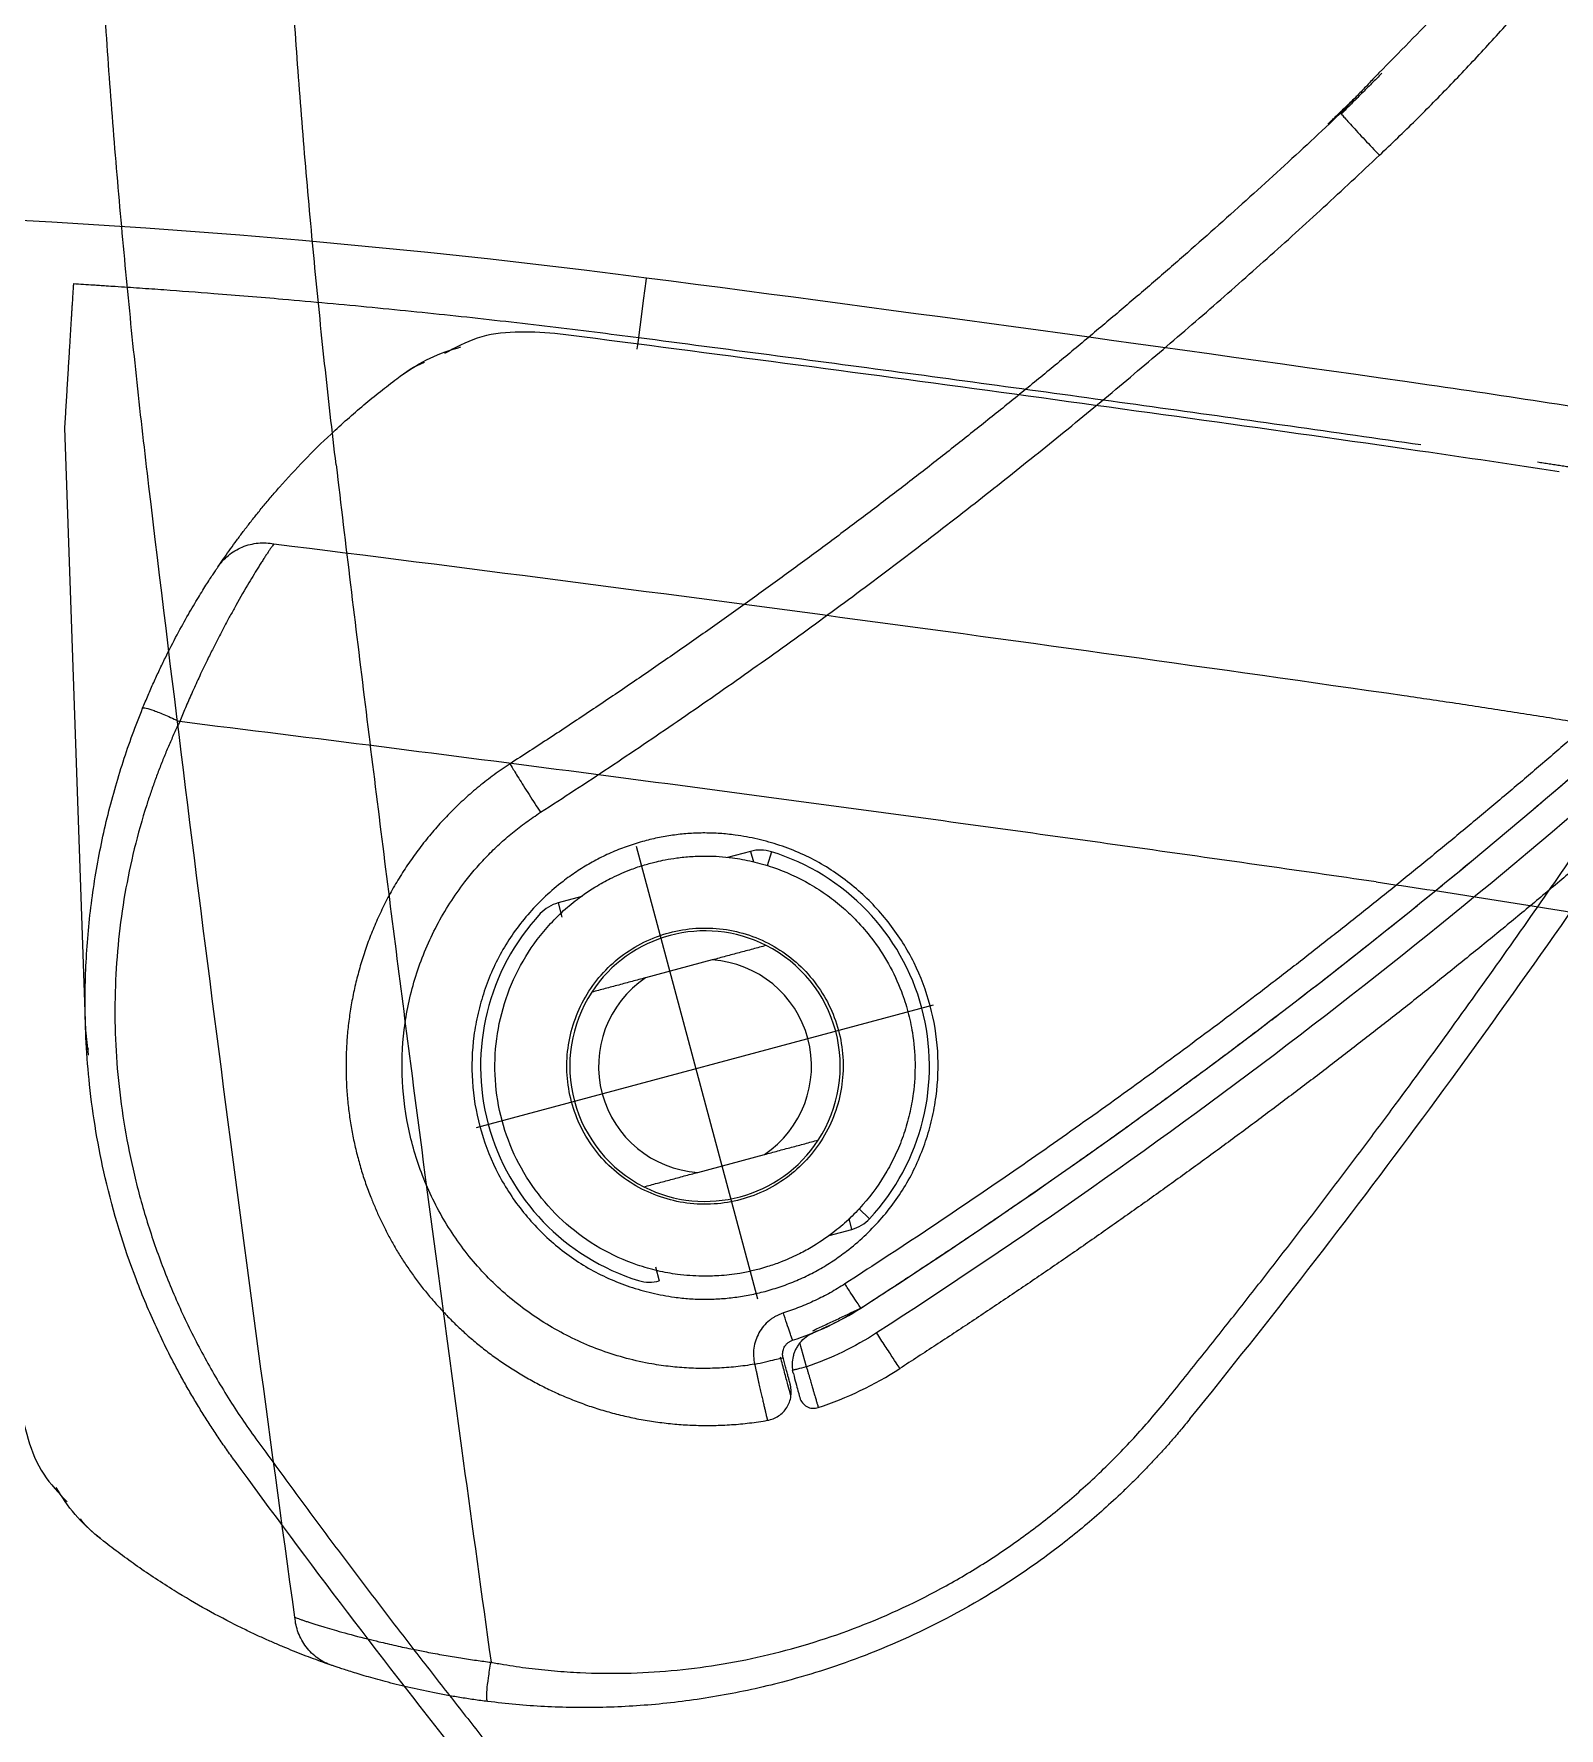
# Model space of a CAD drawing. Extents: x -4358 to 1981, y -50 to 2478.
# Drawn here: x -448.3 to -396.4, y 772.9 to 830.6 of the extents above; entities that cross this region are included whole.
import ezdxf

# ---------------------------------------------------------------- set-up
doc = ezdxf.new("R2010")
doc.units = 0
doc.header["$LTSCALE"] = 20
doc.header["$MEASUREMENT"] = 0
doc.linetypes.add('CENTER', pattern=[2, 1.25, -0.25, 0.25, -0.25])
doc.layers.get('0').update_dxf_attribs({"linetype": 'CONTINUOUS'})
doc.layers.add('#1-CEN', color=1, linetype='CENTER', lineweight=20)
doc.layers.add('CENTER', color=2, linetype='CENTER')

# ---------------------------------------------------------------- blocks, each defined once
blk = doc.blocks.new('A$C151ae08b')
at = {"layer": '#1-CEN'}
for p, q in [((53.578, 42.198), (53.578, 38.254)), ((55.499, 40.306), (51.59, 40.306))]:
    blk.add_line(p, q, dxfattribs=at)
at = {"color": 7, "linetype": 'Continuous', "lineweight": 15}
for p, q in [((52.069, 41.058), (51.946, 41.058)), ((55.21, 41.058), (55.088, 41.058)), ((55.21, 40.853), (55.21, 41.058)), ((52.738, 40.514), (52.738, 39.938)), ((52.738, 40.514), (52.738, 39.938)), ((54.418, 39.938), (54.418, 40.514)), ((54.418, 39.938), (54.418, 40.514)), ((50.937, 40.058), (51.145, 40.058)), ((51.946, 39.591), (51.946, 39.395)), ((55.21, 39.395), (55.21, 39.595)), ((51.946, 39.395), (52.039, 39.395)), ((51.994, 39.229), (52.098, 39.294)), ((55.162, 39.229), (55.058, 39.294)), ((55.21, 39.395), (55.119, 39.395))]:
    blk.add_line(p, q, dxfattribs=at)
for radius, start, end in [(1.128, 41.8683, 138.1317), (1.128, 41.8683, 138.1317), (1.128, 138.1317, 221.8683), (1.128, 138.1317, 221.8683), (0.888, 18.9246, 161.0754), (0.888, 18.9246, 161.0754), (1.128, 318.1317, 41.8683), (1.128, 318.1317, 41.8683), (0.888, 198.9246, 341.0754), (0.888, 198.9246, 341.0754), (1.128, 221.8683, 318.1317), (1.128, 221.8683, 318.1317)]:
    blk.add_arc((53.578, 40.226), radius, start, end, dxfattribs=at)
for points, knots in [([(56.434, 41.144), (56.426, 41.169), (56.409, 41.22), (56.381, 41.295), (56.351, 41.369), (56.319, 41.442), (56.286, 41.514), (56.251, 41.584), (56.214, 41.654), (56.175, 41.722), (56.135, 41.788), (56.094, 41.854), (56.051, 41.918), (56.006, 41.98), (55.961, 42.042), (55.914, 42.101), (55.866, 42.16), (55.816, 42.217), (55.765, 42.272), (55.714, 42.326), (55.661, 42.378), (55.607, 42.429), (55.552, 42.478), (55.496, 42.526), (55.44, 42.572), (55.382, 42.616), (55.324, 42.659), (55.265, 42.7), (55.205, 42.74), (55.145, 42.778), (55.084, 42.814), (55.023, 42.849), (54.961, 42.882), (54.898, 42.914), (54.835, 42.944), (54.772, 42.972), (54.708, 42.999), (54.645, 43.024), (54.58, 43.048), (54.516, 43.07), (54.452, 43.09), (54.387, 43.109), (54.322, 43.126), (54.258, 43.142), (54.193, 43.157), (54.128, 43.169), (54.064, 43.181), (53.999, 43.191), (53.935, 43.199), (53.871, 43.206), (53.807, 43.212), (53.743, 43.216), (53.679, 43.219), (53.616, 43.22), (53.553, 43.22), (53.49, 43.219), (53.428, 43.217), (53.366, 43.213), (53.305, 43.208), (53.232, 43.2), (53.147, 43.189), (53.049, 43.173), (52.95, 43.154), (52.85, 43.131), (52.749, 43.104), (52.648, 43.073), (52.546, 43.037), (52.444, 42.998), (52.342, 42.954), (52.241, 42.905), (52.139, 42.852), (52.039, 42.795), (51.939, 42.732), (51.84, 42.665), (51.743, 42.593), (51.647, 42.515), (51.554, 42.433), (51.463, 42.346), (51.374, 42.254), (51.289, 42.157), (51.206, 42.054), (51.127, 41.947), (51.052, 41.836), (50.982, 41.719), (50.915, 41.598), (50.854, 41.472), (50.798, 41.343), (50.747, 41.209), (50.702, 41.071), (50.664, 40.93), (50.631, 40.785), (50.606, 40.637), (50.595, 40.537), (50.59, 40.487)], [0, 0, 0, 0, 0.009798, 0.019556, 0.029273, 0.03895, 0.048585, 0.058178, 0.067728, 0.077235, 0.0867, 0.096122, 0.105501, 0.114839, 0.124134, 0.133387, 0.142599, 0.15177, 0.160899, 0.169988, 0.179036, 0.188043, 0.197009, 0.205935, 0.21482, 0.223663, 0.232466, 0.241228, 0.249948, 0.258627, 0.267266, 0.275863, 0.28442, 0.292935, 0.30141, 0.309845, 0.318238, 0.32659, 0.334902, 0.343173, 0.351403, 0.359592, 0.36774, 0.375847, 0.383913, 0.391939, 0.399924, 0.407868, 0.415772, 0.423634, 0.431456, 0.439237, 0.446977, 0.454676, 0.462335, 0.469952, 0.477529, 0.485064, 0.492559, 0.500014, 0.511881, 0.523953, 0.536231, 0.548713, 0.5614, 0.574291, 0.587388, 0.60069, 0.614197, 0.627909, 0.641826, 0.655947, 0.670273, 0.684804, 0.69954, 0.714482, 0.729628, 0.74498, 0.760536, 0.776297, 0.792264, 0.808437, 0.824817, 0.841403, 0.858195, 0.875192, 0.892394, 0.909803, 0.927419, 0.945245, 0.963282, 0.981533, 1, 1, 1, 1]), ([(51.07, 40.47), (51.072, 40.496), (51.078, 40.549), (51.089, 40.627), (51.103, 40.705), (51.119, 40.781), (51.137, 40.857), (51.157, 40.933), (51.18, 41.007), (51.205, 41.081), (51.232, 41.154), (51.262, 41.226), (51.312, 41.339), (51.391, 41.49), (51.506, 41.672), (51.637, 41.844), (51.83, 42.057), (52.104, 42.292), (52.476, 42.513), (52.88, 42.667), (53.304, 42.75), (53.737, 42.76), (54.165, 42.696), (54.575, 42.561), (54.894, 42.391), (55.128, 42.224), (55.292, 42.085), (55.444, 41.931), (55.567, 41.784), (55.665, 41.648), (55.742, 41.528), (55.812, 41.403), (55.874, 41.274), (55.93, 41.141), (55.962, 41.05), (55.978, 41.004)], [0, 0, 0, 0, 0.011558, 0.023044, 0.03447, 0.045846, 0.057182, 0.068489, 0.079778, 0.091061, 0.102348, 0.11365, 0.124977, 0.156328, 0.187596, 0.218839, 0.250128, 0.312583, 0.375059, 0.437529, 0.499998, 0.562467, 0.624938, 0.687413, 0.749869, 0.78114, 0.812401, 0.843648, 0.875019, 0.89576, 0.916447, 0.937148, 0.957929, 0.978858, 1, 1, 1, 1]), ([(55.522, 40.229), (55.522, 40.252), (55.521, 40.299), (55.517, 40.369), (55.511, 40.439), (55.503, 40.508), (55.491, 40.576), (55.478, 40.643), (55.462, 40.71), (55.443, 40.777), (55.422, 40.842), (55.399, 40.907), (55.358, 41.009), (55.294, 41.145), (55.196, 41.309), (55.083, 41.463), (54.912, 41.652), (54.714, 41.813), (54.495, 41.943), (54.266, 42.052), (53.96, 42.146), (53.578, 42.182), (53.197, 42.146), (52.891, 42.052), (52.662, 41.943), (52.443, 41.813), (52.244, 41.652), (52.074, 41.463), (51.961, 41.31), (51.863, 41.145), (51.79, 40.992), (51.737, 40.854), (51.7, 40.733), (51.671, 40.61), (51.65, 40.485), (51.637, 40.357), (51.635, 40.272), (51.634, 40.229)], [0, 0, 0, 0, 0.01158, 0.023074, 0.034497, 0.045863, 0.057188, 0.068485, 0.079771, 0.091059, 0.102365, 0.113704, 0.12509, 0.156373, 0.187616, 0.219061, 0.250139, 0.312584, 0.34385, 0.375109, 0.437393, 0.500008, 0.562601, 0.624906, 0.656143, 0.687432, 0.749876, 0.780933, 0.812399, 0.84362, 0.874925, 0.895755, 0.916469, 0.937158, 0.957916, 0.978833, 1, 1, 1, 1]), ([(51.826, 40.226), (51.827, 40.244), (51.827, 40.3), (51.834, 40.414), (51.855, 40.556), (51.896, 40.725), (51.952, 40.886), (52.03, 41.052), (52.148, 41.249), (52.331, 41.473), (52.599, 41.692), (52.904, 41.855), (53.234, 41.956), (53.578, 41.99), (53.922, 41.956), (54.253, 41.855), (54.558, 41.692), (54.825, 41.473), (55.009, 41.249), (55.127, 41.052), (55.205, 40.886), (55.261, 40.725), (55.301, 40.556), (55.322, 40.414), (55.33, 40.3), (55.33, 40.244), (55.33, 40.226)], [0, 0, 0, 0, 0.009587, 0.03044, 0.062553, 0.087906, 0.125097, 0.15545, 0.187645, 0.250115, 0.312586, 0.375058, 0.437529, 0.5, 0.562471, 0.624942, 0.687414, 0.749885, 0.812355, 0.844549, 0.874903, 0.912094, 0.937447, 0.969568, 0.990422, 1, 1, 1, 1]), ([(55.162, 41.224), (54.82, 41.768), (54.221, 42.098), (52.935, 42.098), (52.337, 41.768), (51.994, 41.224)], [0, 0, 0, 0, 0.5, 0.5, 1, 1, 1, 1]), ([(52.426, 40.226), (52.426, 40.377), (52.456, 40.528), (52.572, 40.806), (52.657, 40.934), (52.87, 41.147), (52.998, 41.233), (53.277, 41.348), (53.428, 41.378), (53.729, 41.378), (53.88, 41.348), (54.159, 41.233), (54.286, 41.147), (54.5, 40.934), (54.585, 40.806), (54.7, 40.528), (54.73, 40.377), (54.73, 40.226)], [0, 0, 0, 0, 0.125, 0.125, 0.25, 0.25, 0.375, 0.375, 0.5, 0.5, 0.625, 0.625, 0.75, 0.75, 0.875, 0.875, 1, 1, 1, 1]), ([(56.434, 41.144), (56.434, 41.145), (56.424, 41.142), (56.379, 41.129), (56.344, 41.119), (56.255, 41.092), (56.201, 41.075), (56.089, 41.039), (56.031, 41.021), (55.978, 41.004)], [0, 0, 0, 0, 0.25, 0.25, 0.5, 0.5, 0.75, 0.75, 1, 1, 1, 1]), ([(59.883, 33.048), (59.829, 33.149), (59.721, 33.35), (59.561, 33.654), (59.403, 33.961), (59.245, 34.272), (59.089, 34.585), (58.934, 34.902), (58.781, 35.222), (58.629, 35.545), (58.478, 35.871), (58.329, 36.2), (58.181, 36.533), (58.036, 36.869), (57.891, 37.207), (57.749, 37.55), (57.608, 37.895), (57.47, 38.243), (57.333, 38.595), (57.198, 38.95), (57.065, 39.307), (56.935, 39.669), (56.806, 40.033), (56.68, 40.4), (56.555, 40.771), (56.475, 41.019), (56.435, 41.144)], [0, 0, 0, 0, 0.038731, 0.077717, 0.116958, 0.156455, 0.196207, 0.236214, 0.276476, 0.316994, 0.357767, 0.398796, 0.44008, 0.481619, 0.523413, 0.565462, 0.607767, 0.650328, 0.693143, 0.736214, 0.77954, 0.823121, 0.866958, 0.91105, 0.955397, 1, 1, 1, 1]), ([(55.978, 41.004), (56.013, 40.895), (56.083, 40.678), (56.191, 40.353), (56.302, 40.029), (56.415, 39.705), (56.53, 39.383), (56.647, 39.062), (56.766, 38.741), (56.888, 38.421), (57.012, 38.102), (57.138, 37.784), (57.267, 37.467), (57.398, 37.151), (57.569, 36.745), (57.783, 36.252), (58.043, 35.672), (58.311, 35.096), (58.587, 34.523), (58.87, 33.954), (59.16, 33.389), (59.36, 33.014), (59.46, 32.827)], [0, 0, 0, 0, 0.038503, 0.076992, 0.115469, 0.153937, 0.192395, 0.230848, 0.269296, 0.307742, 0.346187, 0.384634, 0.423084, 0.461539, 0.500001, 0.571422, 0.642824, 0.714221, 0.785625, 0.857048, 0.928502, 1, 1, 1, 1]), ([(50.59, 40.487), (50.587, 40.454), (50.591, 40.42), (50.612, 40.358), (50.629, 40.328), (50.674, 40.28), (50.702, 40.26), (50.763, 40.233), (50.796, 40.226), (50.829, 40.226)], [0, 0, 0, 0, 0.25, 0.25, 0.5, 0.5, 0.75, 0.75, 1, 1, 1, 1]), ([(51.07, 40.47), (51.06, 40.47), (51.041, 40.471), (51.012, 40.472), (50.984, 40.473), (50.956, 40.475), (50.929, 40.476), (50.903, 40.477), (50.877, 40.478), (50.853, 40.479), (50.829, 40.48), (50.806, 40.481), (50.785, 40.481), (50.764, 40.482), (50.744, 40.483), (50.726, 40.483), (50.709, 40.484), (50.693, 40.485), (50.678, 40.485), (50.664, 40.486), (50.652, 40.486), (50.64, 40.486), (50.63, 40.487), (50.621, 40.487), (50.613, 40.487), (50.606, 40.487), (50.601, 40.487), (50.596, 40.487), (50.593, 40.487), (50.591, 40.487), (50.59, 40.487), (50.59, 40.487)], [0, 0, 0, 0, 0.038964, 0.077555, 0.11582, 0.153765, 0.191392, 0.228696, 0.265675, 0.302324, 0.338637, 0.374614, 0.410251, 0.445553, 0.480526, 0.515178, 0.549526, 0.583579, 0.617347, 0.650832, 0.684034, 0.716951, 0.749581, 0.781919, 0.813964, 0.84571, 0.877158, 0.908307, 0.939157, 0.969714, 1, 1, 1, 1]), ([(51.07, 40.469), (51.068, 40.438), (51.066, 40.375), (51.063, 40.292), (51.062, 40.261), (51.062, 40.246)], [0, 0, 0, 0, 0.335722, 0.671475, 1, 1, 1, 1]), ([(51.421, 40.127), (51.42, 40.136), (51.419, 40.154), (51.414, 40.181), (51.408, 40.207), (51.4, 40.232), (51.385, 40.27), (51.358, 40.317), (51.314, 40.369), (51.261, 40.411), (51.202, 40.443), (51.137, 40.464), (51.092, 40.468), (51.07, 40.469)], [0, 0, 0, 0, 0.050911, 0.101081, 0.150778, 0.200279, 0.249863, 0.375145, 0.500061, 0.624759, 0.75035, 0.873771, 1, 1, 1, 1]), ([(50.703, 40.178), (50.687, 40.178), (50.671, 40.175), (50.641, 40.162), (50.627, 40.152), (50.605, 40.129), (50.596, 40.115), (50.585, 40.084), (50.583, 40.067), (50.583, 40.051)], [0, 0, 0, 0, 0.25, 0.25, 0.5, 0.5, 0.75, 0.75, 1, 1, 1, 1]), ([(50.911, 40.178), (50.854, 40.178), (50.801, 40.178), (50.725, 40.178), (50.703, 40.178), (50.703, 40.178)], [0, 0, 0, 0, 0.5, 0.5, 1, 1, 1, 1]), ([(50.733, 40.246), (50.735, 40.246), (50.738, 40.246), (50.765, 40.246), (50.827, 40.246), (50.939, 40.246), (51.026, 40.246), (51.07, 40.246)], [0, 0, 0, 0, 0.125679, 0.251263, 0.500649, 0.750124, 1, 1, 1, 1]), ([(50.829, 40.226), (50.829, 40.226), (50.83, 40.226), (50.833, 40.226), (50.839, 40.226), (50.849, 40.226), (50.867, 40.226), (50.895, 40.226), (50.931, 40.226), (50.971, 40.226), (51.015, 40.226), (51.046, 40.226), (51.061, 40.226)], [0, 0, 0, 0, 0.063757, 0.126291, 0.188156, 0.249923, 0.375187, 0.500142, 0.624673, 0.750352, 0.873695, 1, 1, 1, 1]), ([(50.911, 40.178), (50.916, 40.178), (50.925, 40.178), (50.934, 40.177), (50.939, 40.177)], [0, 0, 0, 0, 0.502174, 1, 1, 1, 1]), ([(50.937, 40.058), (50.937, 40.086), (50.938, 40.115), (50.938, 40.147), (50.938, 40.156), (50.939, 40.17), (50.939, 40.175), (50.939, 40.177)], [0, 0, 0, 0, 0.5, 0.5, 0.75, 0.75, 1, 1, 1, 1]), ([(51.145, 40.058), (51.142, 40.063), (51.135, 40.072), (51.124, 40.085), (51.112, 40.097), (51.097, 40.111), (51.076, 40.127), (51.041, 40.149), (51.004, 40.164), (50.967, 40.173), (50.949, 40.176), (50.939, 40.177)], [0, 0, 0, 0, 0.064569, 0.127958, 0.190266, 0.2516, 0.366935, 0.500293, 0.749656, 0.874024, 1, 1, 1, 1]), ([(51.062, 40.246), (51.062, 40.246), (51.062, 40.227), (51.061, 40.227), (51.061, 40.226)], [0, 0, 0, 0, 0.021022, 1, 1, 1, 1]), ([(51.061, 40.226), (51.067, 40.226), (51.077, 40.226), (51.094, 40.222), (51.111, 40.216), (51.128, 40.206), (51.144, 40.194), (51.158, 40.178), (51.17, 40.158), (51.178, 40.136), (51.18, 40.12), (51.181, 40.112)], [0, 0, 0, 0, 0.087055, 0.180122, 0.279203, 0.384299, 0.495411, 0.612538, 0.735679, 0.864833, 1, 1, 1, 1]), ([(51.634, 40.229), (51.635, 40.205), (51.635, 40.158), (51.639, 40.088), (51.645, 40.019), (51.653, 39.95), (51.664, 39.881), (51.678, 39.814), (51.694, 39.747), (51.712, 39.68), (51.733, 39.614), (51.756, 39.549), (51.797, 39.447), (51.861, 39.31), (51.959, 39.146), (52.072, 38.991), (52.242, 38.802), (52.441, 38.641), (52.66, 38.51), (52.89, 38.401), (53.196, 38.306), (53.578, 38.27), (53.961, 38.306), (54.267, 38.401), (54.497, 38.51), (54.715, 38.641), (54.914, 38.802), (55.085, 38.991), (55.198, 39.146), (55.295, 39.31), (55.368, 39.464), (55.421, 39.603), (55.458, 39.724), (55.487, 39.847), (55.507, 39.973), (55.52, 40.1), (55.522, 40.186), (55.522, 40.229)], [0, 0, 0, 0, 0.011582, 0.023078, 0.034502, 0.045869, 0.057193, 0.068491, 0.079775, 0.091063, 0.102368, 0.113705, 0.12509, 0.156376, 0.187616, 0.219061, 0.250139, 0.312584, 0.343851, 0.37511, 0.437394, 0.500008, 0.562601, 0.624906, 0.656143, 0.687432, 0.749876, 0.780933, 0.812399, 0.843617, 0.874925, 0.895753, 0.916464, 0.937153, 0.95791, 0.97883, 1, 1, 1, 1]), ([(55.33, 40.226), (55.33, 40.21), (55.33, 40.168), (55.326, 40.094), (55.316, 39.997), (55.298, 39.883), (55.262, 39.732), (55.207, 39.57), (55.126, 39.4), (55.009, 39.203), (54.862, 39.024), (54.692, 38.87), (54.559, 38.771), (54.411, 38.682), (54.155, 38.559), (53.866, 38.486), (53.578, 38.471), (53.29, 38.486), (53.008, 38.557), (52.751, 38.679), (52.603, 38.767), (52.465, 38.87), (52.295, 39.024), (52.148, 39.203), (52.03, 39.4), (51.95, 39.57), (51.894, 39.732), (51.856, 39.895), (51.836, 40.026), (51.827, 40.14), (51.827, 40.202), (51.826, 40.226)], [0, 0, 0, 0, 0.009075, 0.022527, 0.040356, 0.062561, 0.085144, 0.1251, 0.155903, 0.187646, 0.250115, 0.281387, 0.312659, 0.340302, 0.375204, 0.467591, 0.500003, 0.532401, 0.624801, 0.656247, 0.687347, 0.718619, 0.749891, 0.81236, 0.844102, 0.874906, 0.914864, 0.937446, 0.96608, 0.986933, 1, 1, 1, 1]), ([(54.73, 40.226), (54.73, 40.075), (54.7, 39.925), (54.585, 39.646), (54.5, 39.518), (54.286, 39.305), (54.159, 39.22), (53.88, 39.104), (53.729, 39.074), (53.428, 39.074), (53.277, 39.104), (52.998, 39.22), (52.87, 39.305), (52.657, 39.518), (52.572, 39.646), (52.456, 39.925), (52.426, 40.075), (52.426, 40.226)], [0, 0, 0, 0, 0.125, 0.125, 0.25, 0.25, 0.375, 0.375, 0.5, 0.5, 0.625, 0.625, 0.75, 0.75, 0.875, 0.875, 1, 1, 1, 1]), ([(50.937, 40.058), (50.928, 40.058), (50.909, 40.058), (50.881, 40.057), (50.854, 40.056), (50.829, 40.056), (50.805, 40.055), (50.784, 40.055), (50.764, 40.055), (50.747, 40.054), (50.731, 40.054), (50.718, 40.054), (50.706, 40.054), (50.696, 40.053), (50.676, 40.053), (50.649, 40.052), (50.62, 40.052), (50.599, 40.051), (50.586, 40.051), (50.584, 40.051), (50.583, 40.051)], [0, 0, 0, 0, 0.052082, 0.102812, 0.151858, 0.198915, 0.243712, 0.286017, 0.325634, 0.362404, 0.396204, 0.42694, 0.454546, 0.478977, 0.500205, 0.601749, 0.703772, 0.804962, 0.904071, 1, 1, 1, 1]), ([(51.181, 40.112), (51.181, 40.112), (51.187, 40.113), (51.211, 40.115), (51.23, 40.116), (51.273, 40.119), (51.3, 40.121), (51.358, 40.124), (51.39, 40.125), (51.421, 40.127)], [0, 0, 0, 0, 0.25, 0.25, 0.5, 0.5, 0.75, 0.75, 1, 1, 1, 1]), ([(51.522, 39.569), (51.515, 39.592), (51.501, 39.637), (51.482, 39.706), (51.466, 39.775), (51.453, 39.844), (51.441, 39.914), (51.432, 39.985), (51.425, 40.056), (51.422, 40.103), (51.421, 40.127)], [0, 0, 0, 0, 0.125469, 0.250536, 0.375333, 0.499996, 0.62466, 0.749458, 0.874527, 1, 1, 1, 1]), ([(51.293, 39.492), (51.293, 39.492), (51.299, 39.495), (51.322, 39.503), (51.339, 39.509), (51.381, 39.523), (51.406, 39.531), (51.462, 39.55), (51.493, 39.559), (51.522, 39.569)], [0, 0, 0, 0, 0.25, 0.25, 0.5, 0.5, 0.75, 0.75, 1, 1, 1, 1]), ([(54.783, 31.666), (54.729, 31.772), (54.622, 31.984), (54.463, 32.303), (54.306, 32.624), (54.151, 32.945), (53.999, 33.267), (53.849, 33.591), (53.701, 33.915), (53.555, 34.24), (53.411, 34.567), (53.27, 34.894), (53.13, 35.222), (52.947, 35.661), (52.724, 36.212), (52.466, 36.876), (52.216, 37.544), (51.975, 38.216), (51.743, 38.89), (51.596, 39.343), (51.522, 39.569)], [0, 0, 0, 0, 0.041701, 0.08339, 0.125068, 0.166737, 0.2084, 0.250057, 0.291711, 0.333364, 0.375018, 0.416674, 0.458335, 0.500001, 0.583324, 0.666631, 0.749937, 0.833257, 0.916606, 1, 1, 1, 1]), ([(51.293, 39.492), (51.33, 39.378), (51.404, 39.151), (51.517, 38.811), (51.632, 38.472), (51.75, 38.133), (51.87, 37.796), (51.992, 37.459), (52.116, 37.123), (52.243, 36.788), (52.371, 36.454), (52.502, 36.121), (52.636, 35.788), (52.816, 35.346), (53.048, 34.796), (53.334, 34.139), (53.63, 33.487), (53.934, 32.838), (54.246, 32.193), (54.462, 31.766), (54.569, 31.553)], [0, 0, 0, 0, 0.041701, 0.08339, 0.125068, 0.166737, 0.2084, 0.250057, 0.291711, 0.333364, 0.375018, 0.416674, 0.458335, 0.500001, 0.583324, 0.666631, 0.749937, 0.833257, 0.916606, 1, 1, 1, 1]), ([(50.722, 39.309), (50.722, 39.309), (50.729, 39.311), (50.762, 39.322), (50.787, 39.331), (50.853, 39.352), (50.893, 39.365), (50.976, 39.392), (51.019, 39.406), (51.059, 39.419)], [0, 0, 0, 0, 0.25, 0.25, 0.5, 0.5, 0.75, 0.75, 1, 1, 1, 1]), ([(54.035, 31.28), (53.98, 31.389), (53.869, 31.607), (53.706, 31.934), (53.546, 32.262), (53.388, 32.591), (53.232, 32.921), (53.078, 33.252), (52.927, 33.583), (52.779, 33.915), (52.632, 34.248), (52.488, 34.581), (52.347, 34.915), (52.207, 35.25), (52.071, 35.585), (51.936, 35.921), (51.804, 36.257), (51.674, 36.594), (51.547, 36.932), (51.422, 37.27), (51.299, 37.608), (51.179, 37.947), (51.061, 38.287), (50.946, 38.627), (50.832, 38.967), (50.759, 39.195), (50.722, 39.309)], [0, 0, 0, 0, 0.042109, 0.084179, 0.126211, 0.168205, 0.21016, 0.252076, 0.293954, 0.335794, 0.377595, 0.419358, 0.461082, 0.502768, 0.544416, 0.586025, 0.627595, 0.669127, 0.710621, 0.752076, 0.793493, 0.834871, 0.876211, 0.917513, 0.958775, 1, 1, 1, 1]), ([(51.994, 39.229), (52.337, 38.684), (52.935, 38.354), (54.221, 38.354), (54.82, 38.684), (55.162, 39.229)], [0, 0, 0, 0, 0.5, 0.5, 1, 1, 1, 1]), ([(59.868, 33.042), (59.864, 33.04), (59.857, 33.037), (59.814, 33.015), (59.76, 32.987), (59.693, 32.952), (59.594, 32.9), (59.513, 32.856), (59.46, 32.827)], [0, 0, 0, 0, 0.13939, 0.285187, 0.43407, 0.582974, 0.728831, 1, 1, 1, 1]), ([(59.46, 32.827), (59.494, 32.766), (59.561, 32.642), (59.664, 32.458), (59.77, 32.276), (59.877, 32.095), (59.987, 31.916), (60.099, 31.738), (60.212, 31.561), (60.328, 31.386), (60.447, 31.213), (60.567, 31.04), (60.689, 30.87), (61.022, 30.417), (61.592, 29.706), (62.453, 28.782), (63.38, 27.925), (64.133, 27.326), (64.67, 26.94), (64.966, 26.735), (65.267, 26.537), (65.571, 26.345), (65.881, 26.16), (66.194, 25.98), (66.406, 25.866), (66.512, 25.808)], [0, 0, 0, 0, 0.020905, 0.041786, 0.062647, 0.083491, 0.104321, 0.12514, 0.145951, 0.166757, 0.187561, 0.208366, 0.229176, 0.249993, 0.375215, 0.500001, 0.624847, 0.75001, 0.78568, 0.821339, 0.857001, 0.892682, 0.928399, 0.964166, 1, 1, 1, 1]), ([(70.173, 24.858), (70.103, 24.874), (69.416, 25.036), (68.162, 25.526), (66.445, 26.341), (64.837, 27.361), (63.353, 28.553), (62.022, 29.912), (60.929, 31.28), (60.367, 32.24), (60.125, 32.653)], [0, 0, 0, 0, 0.01652, 0.162221, 0.307825, 0.453378, 0.598897, 0.744402, 0.889948, 1, 1, 1, 1])]:
    blk.add_open_spline(points, degree=3, knots=knots, dxfattribs=at)
for points, degree in [([(51.994, 41.224), (51.963, 41.174), (51.946, 41.116), (51.946, 41.058)], 3), ([(55.21, 41.058), (55.21, 41.116), (55.194, 41.174), (55.162, 41.224)], 3), ([(52.738, 40.979), (52.738, 40.514)], 1), ([(52.738, 40.979), (52.738, 40.514)], 1), ([(54.418, 40.514), (54.418, 40.979)], 1), ([(54.418, 40.514), (54.418, 40.979)], 1), ([(50.583, 40.051), (50.598, 39.799), (50.645, 39.549), (50.722, 39.309)], 3), ([(51.059, 39.419), (50.992, 39.626), (50.951, 39.841), (50.937, 40.058)], 3), ([(51.145, 40.058), (51.173, 40.019), (51.191, 39.974), (51.197, 39.926)], 3), ([(51.181, 40.112), (51.191, 39.902), (51.229, 39.693), (51.293, 39.492)], 3), ([(51.293, 39.492), (51.248, 39.633), (51.216, 39.779), (51.197, 39.926)], 3), ([(51.214, 39.929), (51.293, 39.492)], 1), ([(52.738, 39.938), (52.738, 39.473)], 1), ([(52.738, 39.938), (52.738, 39.473)], 1), ([(54.418, 39.473), (54.418, 39.938)], 1), ([(54.418, 39.473), (54.418, 39.938)], 1), ([(51.293, 39.492), (52.17, 36.764), (53.267, 34.106), (54.569, 31.553)], 3), ([(54.349, 31.444), (53.041, 34.008), (51.939, 36.678), (51.059, 39.419)], 3), ([(51.946, 39.395), (51.946, 39.336), (51.963, 39.278), (51.994, 39.229)], 3), ([(55.162, 39.229), (55.194, 39.278), (55.21, 39.336), (55.21, 39.395)], 3), ([(59.822, 33.176), (59.986, 32.88)], 1), ([(59.883, 33.048), (59.868, 33.042)], 1), ([(60.115, 32.631), (59.875, 33.046)], 1), ([(60.125, 32.653), (59.883, 33.048)], 1)]:
    blk.add_open_spline(points, degree=degree, dxfattribs=at)
blk = doc.blocks.new('A$Cac67878c')
for points, knots in [([(15.995, 113.146), (15.085, 113.201), (13.752, 113.281), (12.599, 112.656), (12.234, 112.458)], [0, 0, 0, 0, 0.682719, 1, 1, 1, 1]), ([(10.777, 111.721), (11.093, 111.933), (11.721, 112.351), (12.44, 112.577), (12.797, 112.688)], [0, 0, 0, 0, 0.504412, 1, 1, 1, 1]), ([(10.618, 111.603), (10.916, 111.826), (11.215, 112.05), (11.559, 112.163), (11.56, 112.163)], [0, 0, 0, 0, 0.996979, 1, 1, 1, 1]), ([(4.527, 105.196), (4.587, 105.285), (4.71, 105.466), (4.906, 105.746), (5.114, 106.034), (5.333, 106.33), (5.565, 106.634), (5.81, 106.945), (6.068, 107.263), (6.34, 107.587), (6.791, 108.107), (7.448, 108.821), (8.231, 109.593), (8.919, 110.222), (9.48, 110.704), (10.04, 111.163), (10.428, 111.459), (10.618, 111.603)], [0, 0, 0, 0, 0.044218, 0.08924, 0.135068, 0.181705, 0.229151, 0.277408, 0.326479, 0.376363, 0.427064, 0.565742, 0.704438, 0.783432, 0.859018, 0.931205, 1, 1, 1, 1]), ([(6.432, 105.985), (6.415, 105.962), (6.382, 105.916), (6.326, 105.836), (6.265, 105.747), (6.198, 105.648), (6.127, 105.54), (6.051, 105.421), (5.969, 105.292), (5.806, 105.031), (5.519, 104.56), (5.177, 103.962), (4.862, 103.39), (4.616, 102.927), (4.362, 102.431), (4.115, 101.931), (3.88, 101.435), (3.641, 100.91), (3.424, 100.413), (3.291, 100.091), (3.227, 99.936)], [0, 0, 0, 0, 0.028179, 0.056848, 0.086002, 0.115633, 0.145733, 0.176291, 0.207297, 0.238736, 0.353622, 0.489337, 0.541151, 0.617963, 0.691785, 0.746851, 0.817431, 0.883133, 0.943966, 1, 1, 1, 1]), ([(4.526, 105.196), (4.623, 105.339), (4.743, 105.474), (5.024, 105.707), (5.185, 105.805), (5.53, 105.948), (5.713, 105.993), (6.078, 106.028), (6.26, 106.018), (6.432, 105.985)], [0, 0, 0, 0, 0.25, 0.25, 0.5, 0.5, 0.75, 0.75, 1, 1, 1, 1]), ([(1.966, 100.389), (1.996, 100.464), (2.057, 100.613), (2.151, 100.834), (2.246, 101.053), (2.342, 101.27), (2.44, 101.484), (2.539, 101.696), (2.639, 101.905), (2.838, 102.314), (3.138, 102.897), (3.519, 103.582), (3.865, 104.167), (4.111, 104.56), (4.274, 104.814), (4.377, 104.971), (4.463, 105.101), (4.505, 105.164), (4.527, 105.196)], [0, 0, 0, 0, 0.033441, 0.066811, 0.100156, 0.13352, 0.166947, 0.200482, 0.234168, 0.268048, 0.401302, 0.533314, 0.65831, 0.779655, 0.836418, 0.891816, 0.946215, 1, 1, 1, 1]), ([(5.071, 74.82), (4.974, 74.955), (4.78, 75.225), (4.499, 75.637), (4.225, 76.054), (3.959, 76.476), (3.701, 76.903), (3.451, 77.334), (3.009, 78.132), (2.414, 79.322), (1.493, 81.512), (0.653, 84.262), (0.194, 86.99), (0.034, 88.995), (0, 90.298), (0.024, 91.481), (0.09, 92.555), (0.198, 93.61), (0.345, 94.646), (0.531, 95.661), (0.752, 96.654), (1.007, 97.624), (1.295, 98.57), (1.611, 99.492), (1.848, 100.092), (1.966, 100.389)], [0, 0, 0, 0, 0.0185271, 0.0370541, 0.0555811, 0.074108, 0.0926349, 0.1111618, 0.1296887, 0.1942988, 0.2593204, 0.3943211, 0.5137289, 0.5669272, 0.6185207, 0.659028, 0.6990093, 0.7384653, 0.7773965, 0.8158036, 0.8536872, 0.8910479, 0.9278864, 0.9642035, 1, 1, 1, 1]), ([(1.966, 100.389), (1.973, 100.407), (2.016, 100.407), (2.155, 100.376), (2.25, 100.346), (2.46, 100.271), (2.591, 100.22), (2.89, 100.092), (3.059, 100.016), (3.227, 99.936)], [0, 0, 0, 0, 0.25, 0.25, 0.5, 0.5, 0.75, 0.75, 1, 1, 1, 1]), ([(44.888, 100.824), (45.476, 100.738), (46.651, 100.567), (48.41, 100.298), (50.165, 100.02), (51.917, 99.731), (53.665, 99.433), (55.411, 99.125), (57.155, 98.807), (58.896, 98.479), (60.635, 98.141), (62.373, 97.792), (64.11, 97.434), (65.847, 97.065), (67.583, 96.685), (69.319, 96.295), (71.292, 95.84), (73.532, 95.307), (76.07, 94.681), (78.702, 94.008), (81.427, 93.284), (84.25, 92.505), (87.171, 91.668), (90.193, 90.768), (93.32, 89.804), (95.433, 89.119), (96.51, 88.771)], [0, 0, 0, 0, 0.033573, 0.067095, 0.100574, 0.134018, 0.167433, 0.200829, 0.234213, 0.267593, 0.300977, 0.334372, 0.367786, 0.401228, 0.434705, 0.468225, 0.501796, 0.549156, 0.598394, 0.64955, 0.702674, 0.757819, 0.815048, 0.874433, 0.936053, 1, 1, 1, 1]), ([(3.227, 99.936), (3.165, 99.805), (3.041, 99.542), (2.866, 99.144), (2.697, 98.743), (2.537, 98.338), (2.384, 97.929), (2.239, 97.516), (1.986, 96.749), (1.665, 95.61), (1.346, 94.08), (1.13, 92.521), (0.982, 90.4), (1.07, 87.703), (1.525, 85.019), (2.107, 82.897), (2.656, 81.32), (3.31, 79.776), (3.941, 78.526), (4.494, 77.552), (4.931, 76.836), (5.391, 76.132), (5.717, 75.675), (5.88, 75.446)], [0, 0, 0, 0, 0.016827, 0.033657, 0.050497, 0.067353, 0.084231, 0.101138, 0.118081, 0.178036, 0.238307, 0.299312, 0.360621, 0.484948, 0.611402, 0.6756, 0.74012, 0.804939, 0.870063, 0.902442, 0.934869, 0.967377, 1, 1, 1, 1]), ([(43.943, 94.482), (42.588, 94.677), (39.879, 95.067), (35.815, 95.641), (31.749, 96.207), (27.683, 96.764), (22.731, 97.432), (16.869, 98.207), (10.072, 99.082), (5.516, 99.65), (3.227, 99.936)], [0, 0, 0, 0, 0.099941, 0.199868, 0.29978, 0.399679, 0.499565, 0.664716, 0.831527, 1, 1, 1, 1]), ([(43.943, 94.482), (44.516, 94.398), (45.662, 94.231), (47.38, 93.967), (49.097, 93.694), (50.811, 93.411), (52.525, 93.118), (54.236, 92.816), (55.946, 92.504), (57.653, 92.182), (59.359, 91.851), (61.064, 91.509), (62.766, 91.158), (64.466, 90.797), (66.164, 90.427), (67.86, 90.047), (71.102, 89.3), (75.877, 88.132), (80.739, 86.833), (84.893, 85.658), (87.953, 84.756), (91.019, 83.811), (93.059, 83.163), (94.105, 82.823), (94.471, 82.704)], [0, 0, 0, 0, 0.033456, 0.066912, 0.100367, 0.133822, 0.167277, 0.200732, 0.234187, 0.267642, 0.301098, 0.334554, 0.36801, 0.401467, 0.434925, 0.468382, 0.501839, 0.627058, 0.75227, 0.792437, 0.876386, 0.936526, 0.977731, 1, 1, 1, 1]), ([(5.88, 75.446), (6.243, 74.948), (6.968, 73.956), (8.063, 72.479), (9.16, 71.016), (10.26, 69.568), (11.364, 68.135), (12.47, 66.715), (14.549, 64.081), (17.649, 60.265), (21.144, 56.151), (23.993, 52.907), (26.155, 50.499), (28.343, 48.115), (30.556, 45.755), (32.796, 43.419), (35.061, 41.109), (37.351, 38.82), (38.899, 37.316), (39.673, 36.563)], [0, 0, 0, 0, 0.0358388, 0.0714845, 0.1069386, 0.1422022, 0.1772766, 0.2121632, 0.2468633, 0.3725112, 0.4980784, 0.5608369, 0.623575, 0.6863005, 0.7490206, 0.8117432, 0.8744755, 0.9372253, 1, 1, 1, 1]), ([(5.071, 74.82), (7.605, 71.332), (10.216, 67.899), (15.585, 61.15), (18.343, 57.834), (26.83, 48.07), (32.774, 41.807), (38.978, 35.816)], [0, 0, 0, 0, 0.25, 0.25, 0.5, 0.5, 1, 1, 1, 1])]:
    blk.add_open_spline(points, degree=3, knots=knots)
for points, degree in [([(10.777, 111.721), (10.755, 111.705)], 1), ([(6.432, 105.985), (19.388, 104.372), (32.018, 102.679), (44.888, 100.824)], 3)]:
    blk.add_open_spline(points, degree=degree)

msp = doc.modelspace()

# ---------------------------------------------------------------- linework, layer by layer
msp.add_line((-447.283, 817.16), (-446.566, 796.634))
at = {"flags": 128}
msp.add_lwpolyline([(-427.742, 820.228), (-427.65, 820.935), (-427.578, 821.49), (-427.525, 821.895), (-427.492, 822.147), (-427.479, 822.249), (-427.479, 822.251)], dxfattribs=at)
for centre, radius, start, end in [((-464.082, 540.62), 284, 82.59474, 96.40809), ((-685.252, -1161.067), 2000, 81.824724, 82.594745), ((-685.252, -1161.067), 1997.734, 81.824724, 82.676483), ((-685.252, -1161.067), 1997.734, 81.824724, 82.676483), ((-457.729, 422.673), 400, 80.56224, 81.82472), ((-457.729, 422.673), 397.734, 81.13405, 81.82472), ((-457.729, 422.673), 397.734, 81.13398, 81.82472)]:
    msp.add_arc(centre, radius, start, end)
for points, knots in [([(-446.98, 822.061), (-446.98, 822.058), (-446.981, 822.051), (-446.983, 822.028), (-446.985, 821.995), (-446.988, 821.95), (-446.992, 821.893), (-446.996, 821.824), (-447.002, 821.743), (-447.008, 821.649), (-447.014, 821.543), (-447.022, 821.425), (-447.03, 821.294), (-447.039, 821.152), (-447.049, 820.999), (-447.059, 820.835), (-447.07, 820.66), (-447.081, 820.476), (-447.093, 820.283), (-447.105, 820.082), (-447.118, 819.874), (-447.131, 819.66), (-447.145, 819.441), (-447.158, 819.217), (-447.172, 818.99), (-447.186, 818.76), (-447.2, 818.529), (-447.214, 818.298), (-447.228, 818.067), (-447.242, 817.837), (-447.256, 817.609), (-447.27, 817.383), (-447.279, 817.234), (-447.283, 817.16)], [0, 0, 0, 0, 0.0297529, 0.0600009, 0.0907238, 0.1218982, 0.1534985, 0.1854959, 0.2178593, 0.2505551, 0.2835473, 0.3167977, 0.3502663, 0.3839114, 0.4176898, 0.4515574, 0.4854694, 0.5193806, 0.5532458, 0.5870201, 0.6206596, 0.654121, 0.6873628, 0.7203449, 0.7530294, 0.7853802, 0.8173638, 0.8489491, 0.8801077, 0.9108138, 0.9410443, 0.9707789, 1, 1, 1, 1]), ([(-446.98, 822.061), (-446.866, 822.054), (-446.639, 822.04), (-446.343, 822.022), (-446.085, 822.005), (-445.838, 821.989), (-445.384, 821.96), (-444.73, 821.916), (-443.613, 821.837), (-441.988, 821.716), (-439.625, 821.522), (-436.816, 821.264), (-433.784, 820.952), (-430.759, 820.611), (-428.747, 820.355), (-427.742, 820.228)], [0, 0, 0, 0, 0.017675, 0.035361, 0.046065, 0.05779, 0.073766, 0.116659, 0.159551, 0.247518, 0.369643, 0.527518, 0.685202, 0.842696, 1, 1, 1, 1]), ([(-430.597, 820.369), (-431.507, 820.424), (-432.84, 820.504), (-433.993, 819.879), (-434.358, 819.681)], [0, 0, 0, 0, 0.682719, 1, 1, 1, 1]), ([(-435.815, 818.945), (-435.499, 819.156), (-434.871, 819.575), (-434.152, 819.8), (-433.795, 819.911)], [0, 0, 0, 0, 0.504412, 1, 1, 1, 1]), ([(-427.797, 819.833), (-427.797, 819.838), (-427.751, 820.181), (-427.746, 820.205), (-427.742, 820.228)], [0, 0, 0, 0, 0.0146312, 1, 1, 1, 1]), ([(-427.742, 820.228), (-426.263, 820.034), (-423.305, 819.648), (-418.87, 819.055), (-414.436, 818.454), (-410.002, 817.842), (-405.57, 817.22), (-402.616, 816.798), (-401.139, 816.586)], [0, 0, 0, 0, 0.166624, 0.333264, 0.499922, 0.666598, 0.83329, 1, 1, 1, 1]), ([(-435.974, 818.826), (-435.676, 819.049), (-435.377, 819.273), (-435.033, 819.386), (-435.032, 819.386)], [0, 0, 0, 0, 0.996979, 1, 1, 1, 1]), ([(-442.065, 812.419), (-442.005, 812.508), (-441.882, 812.69), (-441.686, 812.969), (-441.478, 813.257), (-441.259, 813.553), (-441.027, 813.857), (-440.782, 814.168), (-440.524, 814.486), (-440.252, 814.81), (-439.801, 815.33), (-439.144, 816.044), (-438.361, 816.816), (-437.673, 817.445), (-437.112, 817.927), (-436.552, 818.386), (-436.164, 818.682), (-435.974, 818.826)], [0, 0, 0, 0, 0.044218, 0.08924, 0.135068, 0.181705, 0.229151, 0.277408, 0.326479, 0.376363, 0.427064, 0.565742, 0.704438, 0.783432, 0.859018, 0.931205, 1, 1, 1, 1]), ([(-397.161, 815.994), (-397.095, 815.984), (-396.963, 815.963), (-396.764, 815.933), (-396.567, 815.903), (-396.37, 815.873), (-396.077, 815.829), (-395.691, 815.771), (-395.222, 815.701), (-394.771, 815.635), (-394.201, 815.553), (-393.554, 815.463), (-393.021, 815.393), (-392.676, 815.352), (-392.461, 815.329), (-392.292, 815.314), (-392.183, 815.308), (-392.12, 815.308), (-392.086, 815.312), (-392.082, 815.317), (-392.08, 815.32)], [0, 0, 0, 0, 0.025305, 0.050543, 0.07575, 0.100963, 0.126219, 0.189242, 0.252174, 0.315043, 0.377781, 0.502813, 0.627408, 0.68963, 0.751786, 0.813834, 0.875917, 0.917131, 0.958429, 1, 1, 1, 1]), ([(-440.16, 813.208), (-440.177, 813.185), (-440.21, 813.139), (-440.266, 813.059), (-440.327, 812.97), (-440.394, 812.871), (-440.465, 812.763), (-440.541, 812.644), (-440.623, 812.515), (-440.786, 812.254), (-441.073, 811.783), (-441.415, 811.185), (-441.73, 810.613), (-441.976, 810.15), (-442.23, 809.654), (-442.477, 809.154), (-442.712, 808.658), (-442.951, 808.133), (-443.168, 807.637), (-443.301, 807.314), (-443.365, 807.159)], [0, 0, 0, 0, 0.028179, 0.056848, 0.086002, 0.115633, 0.145733, 0.176291, 0.207297, 0.238736, 0.353622, 0.489337, 0.541151, 0.617963, 0.691785, 0.746851, 0.817431, 0.883133, 0.943966, 1, 1, 1, 1]), ([(-442.066, 812.419), (-441.969, 812.562), (-441.849, 812.697), (-441.568, 812.931), (-441.407, 813.028), (-441.062, 813.171), (-440.879, 813.216), (-440.514, 813.251), (-440.332, 813.241), (-440.16, 813.208)], [0, 0, 0, 0, 0.25, 0.25, 0.5, 0.5, 0.75, 0.75, 1, 1, 1, 1]), ([(-444.626, 807.612), (-444.596, 807.687), (-444.535, 807.836), (-444.441, 808.057), (-444.346, 808.276), (-444.25, 808.493), (-444.152, 808.707), (-444.053, 808.919), (-443.953, 809.128), (-443.754, 809.537), (-443.454, 810.12), (-443.073, 810.805), (-442.727, 811.39), (-442.481, 811.783), (-442.318, 812.037), (-442.215, 812.194), (-442.129, 812.324), (-442.087, 812.387), (-442.065, 812.419)], [0, 0, 0, 0, 0.033441, 0.066811, 0.100156, 0.13352, 0.166947, 0.200482, 0.234168, 0.268048, 0.401302, 0.533314, 0.65831, 0.779655, 0.836418, 0.891816, 0.946215, 1, 1, 1, 1]), ([(-401.704, 808.047), (-401.116, 807.961), (-399.941, 807.79), (-398.182, 807.521), (-396.427, 807.243), (-394.675, 806.954), (-392.927, 806.656), (-391.181, 806.348), (-389.437, 806.03), (-387.696, 805.702), (-385.957, 805.364), (-384.219, 805.015), (-382.482, 804.657), (-380.745, 804.288), (-379.009, 803.908), (-377.273, 803.518), (-375.3, 803.063), (-373.06, 802.53), (-370.522, 801.904), (-367.89, 801.231), (-365.164, 800.507), (-362.342, 799.728), (-359.421, 798.891), (-356.399, 797.991), (-353.272, 797.027), (-351.159, 796.343), (-350.082, 795.994)], [0, 0, 0, 0, 0.033573, 0.067095, 0.100574, 0.134018, 0.167433, 0.200829, 0.234213, 0.267593, 0.300977, 0.334372, 0.367786, 0.401228, 0.434705, 0.468225, 0.501796, 0.549156, 0.598394, 0.64955, 0.702674, 0.757819, 0.815048, 0.874433, 0.936053, 1, 1, 1, 1]), ([(-441.521, 782.043), (-441.618, 782.178), (-441.812, 782.448), (-442.093, 782.86), (-442.367, 783.277), (-442.633, 783.699), (-442.891, 784.126), (-443.141, 784.557), (-443.583, 785.355), (-444.178, 786.545), (-445.099, 788.735), (-445.939, 791.486), (-446.398, 794.213), (-446.558, 796.218), (-446.592, 797.521), (-446.568, 798.705), (-446.502, 799.778), (-446.394, 800.833), (-446.247, 801.869), (-446.061, 802.884), (-445.84, 803.877), (-445.584, 804.847), (-445.297, 805.793), (-444.981, 806.715), (-444.744, 807.315), (-444.626, 807.612)], [0, 0, 0, 0, 0.0185271, 0.0370541, 0.0555811, 0.074108, 0.0926349, 0.1111618, 0.1296887, 0.1942988, 0.2593204, 0.3943211, 0.5137289, 0.5669272, 0.6185207, 0.659028, 0.6990093, 0.7384653, 0.7773965, 0.8158036, 0.8536872, 0.8910479, 0.9278864, 0.9642035, 1, 1, 1, 1]), ([(-443.365, 807.159), (-443.427, 807.028), (-443.551, 806.765), (-443.726, 806.367), (-443.895, 805.966), (-444.055, 805.561), (-444.208, 805.152), (-444.353, 804.739), (-444.606, 803.972), (-444.927, 802.833), (-445.246, 801.303), (-445.462, 799.744), (-445.61, 797.623), (-445.522, 794.926), (-445.067, 792.242), (-444.485, 790.12), (-443.936, 788.543), (-443.282, 786.999), (-442.651, 785.749), (-442.098, 784.775), (-441.661, 784.059), (-441.201, 783.355), (-440.875, 782.898), (-440.712, 782.669)], [0, 0, 0, 0, 0.016827, 0.033657, 0.050497, 0.067353, 0.084231, 0.101138, 0.118081, 0.178036, 0.238307, 0.299312, 0.360621, 0.484948, 0.611402, 0.6756, 0.74012, 0.804939, 0.870063, 0.902442, 0.934869, 0.967377, 1, 1, 1, 1]), ([(-444.626, 807.612), (-444.619, 807.63), (-444.576, 807.63), (-444.437, 807.599), (-444.342, 807.569), (-444.132, 807.494), (-444.001, 807.443), (-443.702, 807.315), (-443.533, 807.239), (-443.365, 807.159)], [0, 0, 0, 0, 0.25, 0.25, 0.5, 0.5, 0.75, 0.75, 1, 1, 1, 1]), ([(-402.649, 801.705), (-404.004, 801.9), (-406.713, 802.29), (-410.777, 802.864), (-414.843, 803.43), (-418.909, 803.987), (-423.861, 804.655), (-429.723, 805.43), (-436.52, 806.306), (-441.076, 806.873), (-443.365, 807.159)], [0, 0, 0, 0, 0.099941, 0.199868, 0.29978, 0.399679, 0.499565, 0.664716, 0.831527, 1, 1, 1, 1]), ([(-402.649, 801.705), (-402.076, 801.621), (-400.93, 801.454), (-399.212, 801.19), (-397.495, 800.917), (-395.781, 800.634), (-394.067, 800.342), (-392.356, 800.039), (-390.646, 799.727), (-388.939, 799.405), (-387.233, 799.074), (-385.528, 798.732), (-383.826, 798.381), (-382.126, 798.02), (-380.428, 797.65), (-378.732, 797.27), (-375.49, 796.523), (-370.715, 795.355), (-365.853, 794.056), (-361.699, 792.881), (-358.639, 791.979), (-355.573, 791.034), (-353.533, 790.386), (-352.487, 790.046), (-352.121, 789.927)], [0, 0, 0, 0, 0.033456, 0.066912, 0.100367, 0.133822, 0.167277, 0.200732, 0.234187, 0.267642, 0.301098, 0.334554, 0.36801, 0.401467, 0.434925, 0.468382, 0.501839, 0.627058, 0.75227, 0.792437, 0.876386, 0.936526, 0.977731, 1, 1, 1, 1]), ([(-446.535, 796.038), (-446.531, 796.035), (-446.525, 796.03), (-446.48, 796.028), (-446.46, 796.027)], [0, 0, 0, 0, 0.553571, 1, 1, 1, 1]), ([(-440.712, 782.669), (-440.349, 782.171), (-439.624, 781.179), (-438.529, 779.702), (-437.432, 778.239), (-436.332, 776.791), (-435.228, 775.358), (-434.122, 773.938), (-432.043, 771.304), (-428.943, 767.488), (-425.448, 763.374), (-422.599, 760.13), (-420.437, 757.722), (-418.249, 755.338), (-416.036, 752.978), (-413.796, 750.642), (-411.531, 748.332), (-409.241, 746.043), (-407.693, 744.539), (-406.919, 743.786)], [0, 0, 0, 0, 0.0358388, 0.0714845, 0.1069386, 0.1422022, 0.1772766, 0.2121632, 0.2468633, 0.3725112, 0.4980784, 0.5608369, 0.623575, 0.6863005, 0.7490206, 0.8117432, 0.8744755, 0.9372253, 1, 1, 1, 1]), ([(-441.521, 782.043), (-438.987, 778.555), (-436.376, 775.122), (-431.007, 768.373), (-428.249, 765.057), (-419.762, 755.293), (-413.818, 749.031), (-407.614, 743.039)], [0, 0, 0, 0, 0.25, 0.25, 0.5, 0.5, 1, 1, 1, 1])]:
    msp.add_open_spline(points, degree=3, knots=knots)
for points, degree in [([(-435.815, 818.945), (-435.837, 818.928)], 1), ([(-440.16, 813.208), (-427.204, 811.595), (-414.574, 809.902), (-401.704, 808.047)], 3), ([(-446.566, 796.634), (-446.476, 795.807)], 1)]:
    msp.add_open_spline(points, degree=degree)
at = {"layer": 'CENTER', "color": 1, "linetype": 'CENTER', "ltscale": 2}
msp.add_arc((-490.786, 738.903), 498.206, 357.67148, 85.05221, dxfattribs=at)

# ---------------------------------------------------------------- block references
at = {"rotation": 105}
msp.add_blockref('A$Cac67878c', (-335.406, 797.901), dxfattribs=at)
at = {"xscale": 4.08, "yscale": 4.08, "zscale": 4.08, "rotation": 105}
msp.add_blockref('A$C151ae08b', (-210.383, 626.764), dxfattribs=at)

doc.saveas('drawing.dxf')
